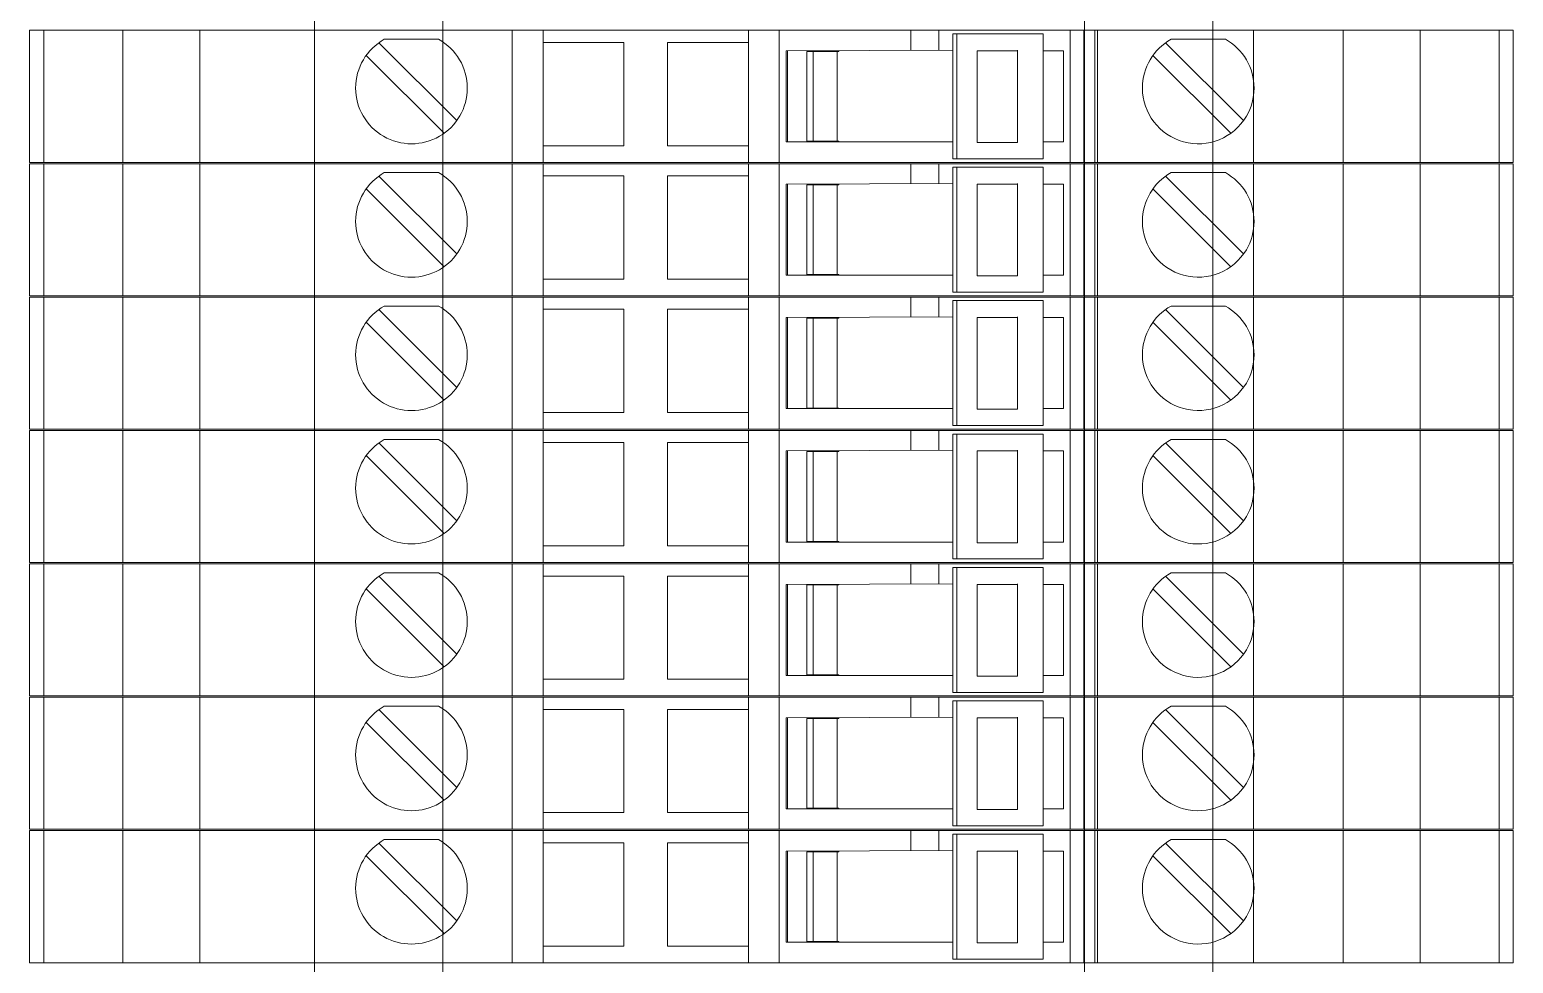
# Model space of a CAD drawing. Header units: millimetres. Extents: x 4962 to 7449, y 754 to 2938.
# Drawn here: x 6796.5 to 6854.3, y 1570.5 to 1606.9 of the extents above; entities that cross this region are included whole.
import ezdxf

# ---------------------------------------------------------------- set-up
doc = ezdxf.new("R2010")
doc.units = ezdxf.units.MM
doc.layers.add('000-PI-Oprema', color=30, linetype='Continuous', lineweight=5)
doc.layers.add('004-PI-DIN Šina', color=3, linetype='Continuous')

msp = doc.modelspace()

# ---------------------------------------------------------------- linework, layer by layer
at = {"layer": '000-PI-Oprema', "color": 0, "linetype": 'ByBlock', "lineweight": 0}
for p, q in [((6796.546, 1606.835), (6815.346, 1606.835)), ((6796.546, 1601.685), (6796.546, 1606.835)), ((6797.093, 1606.835), (6797.093, 1601.685)), ((6800.17, 1601.685), (6800.17, 1606.835)), ((6803.17, 1601.685), (6803.17, 1606.835)), ((6810.151, 1606.35), (6813.187, 1603.315)), ((6810.363, 1606.485), (6810.363, 1606.485)), ((6812.48, 1606.485), (6810.363, 1606.485)), ((6812.48, 1606.485), (6812.48, 1606.485)), ((6815.346, 1606.835), (6816.546, 1606.835)), ((6815.346, 1601.685), (6815.346, 1606.835)), ((6824.546, 1606.835), (6816.546, 1606.835)), ((6816.546, 1606.835), (6816.546, 1606.835)), ((6816.546, 1601.685), (6816.546, 1606.835)), ((6816.546, 1606.36), (6816.546, 1606.36)), ((6819.696, 1606.36), (6816.546, 1606.36)), ((6819.696, 1602.335), (6819.696, 1606.36)), ((6819.696, 1606.36), (6819.696, 1606.36)), ((6821.396, 1606.36), (6821.396, 1602.335)), ((6821.396, 1606.36), (6821.396, 1606.36)), ((6824.546, 1606.36), (6821.396, 1606.36)), ((6824.546, 1606.835), (6825.746, 1606.835)), ((6824.546, 1606.835), (6824.546, 1606.835)), ((6824.546, 1606.835), (6824.546, 1601.685)), ((6824.546, 1606.36), (6824.546, 1606.36)), ((6825.746, 1606.835), (6830.871, 1606.835)), ((6825.746, 1606.835), (6825.746, 1601.685)), ((6830.346, 1606.835), (6830.346, 1606.835)), ((6831.967, 1606.835), (6830.871, 1606.835)), ((6830.871, 1606.835), (6830.871, 1606.835)), ((6830.871, 1606.835), (6830.874, 1606.054)), ((6831.971, 1606.835), (6831.967, 1606.835)), ((6831.971, 1606.835), (6854.346, 1606.835)), ((6831.971, 1606.835), (6831.971, 1606.835)), ((6831.971, 1606.058), (6831.971, 1606.835)), ((6832.505, 1606.695), (6832.663, 1606.695)), ((6832.505, 1606.695), (6832.505, 1606.01)), ((6832.663, 1606.695), (6832.663, 1601.825)), ((6832.663, 1606.695), (6836.034, 1606.695)), ((6835.396, 1606.835), (6835.396, 1606.835)), ((6836.034, 1601.825), (6836.034, 1606.695)), ((6836.034, 1606.695), (6836.034, 1606.695)), ((6837.077, 1601.685), (6837.077, 1606.835)), ((6837.619, 1606.835), (6837.619, 1601.685)), ((6838.046, 1606.835), (6838.046, 1606.835)), ((6838.046, 1606.835), (6838.046, 1601.685)), ((6838.146, 1601.685), (6838.146, 1606.835)), ((6840.801, 1606.35), (6840.801, 1606.35)), ((6840.801, 1606.35), (6843.837, 1603.315)), ((6841.013, 1606.485), (6841.013, 1606.485)), ((6841.013, 1606.485), (6843.13, 1606.485)), ((6843.13, 1606.485), (6843.13, 1606.485)), ((6844.222, 1601.685), (6844.222, 1606.835)), ((6847.722, 1601.685), (6847.722, 1606.835)), ((6850.722, 1601.685), (6850.722, 1606.835)), ((6853.799, 1606.835), (6853.799, 1601.685)), ((6854.346, 1601.685), (6854.346, 1606.835)), ((6812.692, 1602.82), (6809.656, 1605.855)), ((6815.346, 1605.885), (6815.346, 1603.285)), ((6815.346, 1605.885), (6815.346, 1605.885)), ((6826.021, 1606.035), (6832.505, 1606.06)), ((6826.021, 1606.035), (6826.021, 1606.035)), ((6826.021, 1602.485), (6826.021, 1606.035)), ((6826.071, 1606.035), (6826.071, 1602.485)), ((6826.821, 1606.01), (6827.071, 1606.01)), ((6826.821, 1606.01), (6826.821, 1606.01)), ((6826.821, 1602.51), (6826.821, 1606.01)), ((6827.071, 1602.485), (6827.071, 1606.035)), ((6827.071, 1606.01), (6828.071, 1606.01)), ((6828.008, 1602.51), (6828.008, 1606.01)), ((6828.071, 1606.035), (6828.071, 1606.01)), ((6832.505, 1606.01), (6832.505, 1602.51)), ((6833.46, 1606.035), (6835.027, 1606.035)), ((6833.46, 1606.035), (6833.46, 1602.51)), ((6835.027, 1602.46), (6835.027, 1606.06)), ((6836.034, 1606.035), (6836.821, 1606.035)), ((6836.821, 1606.035), (6836.821, 1606.035)), ((6836.821, 1602.485), (6836.821, 1606.035)), ((6838.146, 1603.285), (6838.146, 1605.885)), ((6838.146, 1605.885), (6838.146, 1605.885)), ((6840.306, 1605.855), (6840.306, 1605.855)), ((6843.342, 1602.82), (6840.306, 1605.855)), ((6815.346, 1603.285), (6815.346, 1603.285)), ((6838.146, 1603.285), (6838.146, 1603.285)), ((6843.342, 1602.82), (6843.342, 1602.82)), ((6843.837, 1603.315), (6843.837, 1603.315)), ((6816.546, 1602.335), (6816.546, 1602.335)), ((6816.546, 1602.335), (6819.696, 1602.335)), ((6819.696, 1602.335), (6819.696, 1602.335)), ((6821.396, 1602.335), (6824.546, 1602.335)), ((6821.396, 1602.335), (6821.396, 1602.335)), ((6824.546, 1602.335), (6824.546, 1602.335)), ((6826.021, 1602.485), (6832.505, 1602.485)), ((6826.021, 1602.485), (6826.021, 1602.485)), ((6826.821, 1602.51), (6826.821, 1602.51)), ((6826.821, 1602.51), (6827.071, 1602.51)), ((6827.071, 1602.51), (6828.071, 1602.51)), ((6828.071, 1602.51), (6828.071, 1602.485)), ((6832.505, 1601.825), (6832.505, 1602.51)), ((6833.46, 1602.51), (6833.46, 1602.46)), ((6833.618, 1602.46), (6833.46, 1602.46)), ((6835.027, 1602.46), (6833.618, 1602.46)), ((6836.034, 1602.485), (6836.821, 1602.485)), ((6836.821, 1602.485), (6836.821, 1602.485)), ((6796.546, 1601.685), (6797.229, 1601.685)), ((6796.546, 1601.685), (6815.346, 1601.685)), ((6815.346, 1601.685), (6816.546, 1601.685)), ((6816.546, 1601.685), (6816.546, 1601.685)), ((6824.546, 1601.685), (6816.546, 1601.685)), ((6824.546, 1601.685), (6824.546, 1601.685)), ((6824.546, 1601.685), (6825.746, 1601.685)), ((6825.746, 1601.685), (6843.946, 1601.685)), ((6830.346, 1601.685), (6830.346, 1601.685)), ((6832.505, 1601.825), (6832.663, 1601.825)), ((6832.663, 1601.825), (6836.034, 1601.825)), ((6835.396, 1601.685), (6835.396, 1601.685)), ((6836.034, 1601.825), (6836.034, 1601.825)), ((6838.046, 1601.685), (6838.046, 1601.685)), ((6854.346, 1601.685), (6843.946, 1601.685)), ((6796.546, 1601.635), (6815.346, 1601.635)), ((6796.546, 1596.485), (6796.546, 1601.635)), ((6797.093, 1601.635), (6797.093, 1596.485)), ((6800.17, 1596.485), (6800.17, 1601.635)), ((6803.17, 1596.485), (6803.17, 1601.635)), ((6810.151, 1601.15), (6813.187, 1598.115)), ((6810.363, 1601.285), (6810.363, 1601.285)), ((6812.48, 1601.285), (6810.363, 1601.285)), ((6812.48, 1601.285), (6812.48, 1601.285)), ((6815.346, 1601.635), (6816.546, 1601.635)), ((6815.346, 1596.485), (6815.346, 1601.635)), ((6824.546, 1601.635), (6816.546, 1601.635)), ((6816.546, 1601.635), (6816.546, 1601.635)), ((6816.546, 1596.485), (6816.546, 1601.635)), ((6816.546, 1601.16), (6816.546, 1601.16)), ((6819.696, 1601.16), (6816.546, 1601.16)), ((6819.696, 1597.135), (6819.696, 1601.16)), ((6819.696, 1601.16), (6819.696, 1601.16)), ((6821.396, 1601.16), (6821.396, 1597.135)), ((6821.396, 1601.16), (6821.396, 1601.16)), ((6824.546, 1601.16), (6821.396, 1601.16)), ((6824.546, 1601.635), (6825.746, 1601.635)), ((6824.546, 1601.635), (6824.546, 1601.635)), ((6824.546, 1601.635), (6824.546, 1596.485)), ((6824.546, 1601.16), (6824.546, 1601.16)), ((6825.746, 1601.635), (6830.871, 1601.635)), ((6825.746, 1601.635), (6825.746, 1596.485)), ((6830.346, 1601.635), (6830.346, 1601.635)), ((6831.967, 1601.635), (6830.871, 1601.635)), ((6830.871, 1601.635), (6830.871, 1601.635)), ((6830.871, 1601.635), (6830.874, 1600.854)), ((6831.971, 1601.635), (6831.967, 1601.635)), ((6831.971, 1601.635), (6854.346, 1601.635)), ((6831.971, 1601.635), (6831.971, 1601.635)), ((6831.971, 1600.858), (6831.971, 1601.635)), ((6832.505, 1601.495), (6832.663, 1601.495)), ((6832.505, 1601.495), (6832.505, 1600.81)), ((6832.663, 1601.495), (6832.663, 1596.625)), ((6832.663, 1601.495), (6836.034, 1601.495)), ((6835.396, 1601.635), (6835.396, 1601.635)), ((6836.034, 1596.625), (6836.034, 1601.495)), ((6836.034, 1601.495), (6836.034, 1601.495)), ((6837.077, 1596.485), (6837.077, 1601.635)), ((6837.619, 1601.635), (6837.619, 1596.485)), ((6838.046, 1601.635), (6838.046, 1601.635)), ((6838.046, 1601.635), (6838.046, 1596.485)), ((6838.146, 1596.485), (6838.146, 1601.635)), ((6840.801, 1601.15), (6840.801, 1601.15)), ((6840.801, 1601.15), (6843.837, 1598.115)), ((6841.013, 1601.285), (6841.013, 1601.285)), ((6841.013, 1601.285), (6843.13, 1601.285)), ((6843.13, 1601.285), (6843.13, 1601.285)), ((6844.222, 1596.485), (6844.222, 1601.635)), ((6847.722, 1596.485), (6847.722, 1601.635)), ((6850.722, 1596.485), (6850.722, 1601.635)), ((6853.799, 1601.635), (6853.799, 1596.485)), ((6854.346, 1596.485), (6854.346, 1601.635)), ((6812.692, 1597.62), (6809.656, 1600.655)), ((6815.346, 1600.685), (6815.346, 1598.085)), ((6815.346, 1600.685), (6815.346, 1600.685)), ((6826.021, 1600.835), (6832.505, 1600.86)), ((6826.021, 1600.835), (6826.021, 1600.835)), ((6826.021, 1597.285), (6826.021, 1600.835)), ((6826.071, 1600.835), (6826.071, 1597.285)), ((6826.821, 1600.81), (6827.071, 1600.81)), ((6826.821, 1600.81), (6826.821, 1600.81)), ((6826.821, 1597.31), (6826.821, 1600.81)), ((6827.071, 1597.285), (6827.071, 1600.835)), ((6827.071, 1600.81), (6828.071, 1600.81)), ((6828.008, 1597.31), (6828.008, 1600.81)), ((6828.071, 1600.835), (6828.071, 1600.81)), ((6832.505, 1600.81), (6832.505, 1597.31)), ((6833.46, 1600.835), (6835.027, 1600.835)), ((6833.46, 1600.835), (6833.46, 1597.31)), ((6835.027, 1597.26), (6835.027, 1600.86)), ((6836.034, 1600.835), (6836.821, 1600.835)), ((6836.821, 1600.835), (6836.821, 1600.835)), ((6836.821, 1597.285), (6836.821, 1600.835)), ((6838.146, 1598.085), (6838.146, 1600.685)), ((6838.146, 1600.685), (6838.146, 1600.685)), ((6840.306, 1600.655), (6840.306, 1600.655)), ((6843.342, 1597.62), (6840.306, 1600.655)), ((6815.346, 1598.085), (6815.346, 1598.085)), ((6838.146, 1598.085), (6838.146, 1598.085)), ((6843.342, 1597.62), (6843.342, 1597.62)), ((6843.837, 1598.115), (6843.837, 1598.115)), ((6816.546, 1597.135), (6816.546, 1597.135)), ((6816.546, 1597.135), (6819.696, 1597.135)), ((6819.696, 1597.135), (6819.696, 1597.135)), ((6821.396, 1597.135), (6824.546, 1597.135)), ((6821.396, 1597.135), (6821.396, 1597.135)), ((6824.546, 1597.135), (6824.546, 1597.135)), ((6826.021, 1597.285), (6832.505, 1597.285)), ((6826.021, 1597.285), (6826.021, 1597.285)), ((6826.821, 1597.31), (6826.821, 1597.31)), ((6826.821, 1597.31), (6827.071, 1597.31)), ((6827.071, 1597.31), (6828.071, 1597.31)), ((6828.071, 1597.31), (6828.071, 1597.285)), ((6832.505, 1596.625), (6832.505, 1597.31)), ((6833.46, 1597.31), (6833.46, 1597.26)), ((6833.618, 1597.26), (6833.46, 1597.26)), ((6835.027, 1597.26), (6833.618, 1597.26)), ((6836.034, 1597.285), (6836.821, 1597.285)), ((6836.821, 1597.285), (6836.821, 1597.285)), ((6796.546, 1596.485), (6797.229, 1596.485)), ((6796.546, 1596.485), (6815.346, 1596.485)), ((6815.346, 1596.485), (6816.546, 1596.485)), ((6816.546, 1596.485), (6816.546, 1596.485)), ((6824.546, 1596.485), (6816.546, 1596.485)), ((6824.546, 1596.485), (6824.546, 1596.485)), ((6824.546, 1596.485), (6825.746, 1596.485)), ((6825.746, 1596.485), (6843.946, 1596.485)), ((6830.346, 1596.485), (6830.346, 1596.485)), ((6832.505, 1596.625), (6832.663, 1596.625)), ((6832.663, 1596.625), (6836.034, 1596.625)), ((6835.396, 1596.485), (6835.396, 1596.485)), ((6836.034, 1596.625), (6836.034, 1596.625)), ((6838.046, 1596.485), (6838.046, 1596.485)), ((6854.346, 1596.485), (6843.946, 1596.485)), ((6796.546, 1596.435), (6815.346, 1596.435)), ((6796.546, 1591.285), (6796.546, 1596.435)), ((6797.093, 1596.435), (6797.093, 1591.285)), ((6800.17, 1591.285), (6800.17, 1596.435)), ((6803.17, 1591.285), (6803.17, 1596.435)), ((6810.151, 1595.95), (6813.187, 1592.915)), ((6810.363, 1596.085), (6810.363, 1596.085)), ((6812.48, 1596.085), (6810.363, 1596.085)), ((6812.48, 1596.085), (6812.48, 1596.085)), ((6815.346, 1596.435), (6816.546, 1596.435)), ((6815.346, 1591.285), (6815.346, 1596.435)), ((6824.546, 1596.435), (6816.546, 1596.435)), ((6816.546, 1596.435), (6816.546, 1596.435)), ((6816.546, 1591.285), (6816.546, 1596.435)), ((6816.546, 1595.96), (6816.546, 1595.96)), ((6819.696, 1595.96), (6816.546, 1595.96)), ((6819.696, 1591.935), (6819.696, 1595.96)), ((6819.696, 1595.96), (6819.696, 1595.96)), ((6821.396, 1595.96), (6821.396, 1591.935)), ((6821.396, 1595.96), (6821.396, 1595.96)), ((6824.546, 1595.96), (6821.396, 1595.96)), ((6824.546, 1596.435), (6825.746, 1596.435)), ((6824.546, 1596.435), (6824.546, 1596.435)), ((6824.546, 1596.435), (6824.546, 1591.285)), ((6824.546, 1595.96), (6824.546, 1595.96)), ((6825.746, 1596.435), (6830.871, 1596.435)), ((6825.746, 1596.435), (6825.746, 1591.285)), ((6830.346, 1596.435), (6830.346, 1596.435)), ((6831.967, 1596.435), (6830.871, 1596.435)), ((6830.871, 1596.435), (6830.871, 1596.435)), ((6830.871, 1596.435), (6830.874, 1595.654)), ((6831.971, 1596.435), (6831.967, 1596.435)), ((6831.971, 1596.435), (6854.346, 1596.435)), ((6831.971, 1596.435), (6831.971, 1596.435)), ((6831.971, 1595.658), (6831.971, 1596.435)), ((6832.505, 1596.295), (6832.663, 1596.295)), ((6832.505, 1596.295), (6832.505, 1595.61)), ((6832.663, 1596.295), (6832.663, 1591.425)), ((6832.663, 1596.295), (6836.034, 1596.295)), ((6835.396, 1596.435), (6835.396, 1596.435)), ((6836.034, 1591.425), (6836.034, 1596.295)), ((6836.034, 1596.295), (6836.034, 1596.295)), ((6837.077, 1591.285), (6837.077, 1596.435)), ((6837.619, 1596.435), (6837.619, 1591.285)), ((6838.046, 1596.435), (6838.046, 1596.435)), ((6838.046, 1596.435), (6838.046, 1591.285)), ((6838.146, 1591.285), (6838.146, 1596.435)), ((6840.801, 1595.95), (6840.801, 1595.95)), ((6840.801, 1595.95), (6843.837, 1592.915)), ((6841.013, 1596.085), (6841.013, 1596.085)), ((6841.013, 1596.085), (6843.13, 1596.085)), ((6843.13, 1596.085), (6843.13, 1596.085)), ((6844.222, 1591.285), (6844.222, 1596.435)), ((6847.722, 1591.285), (6847.722, 1596.435)), ((6850.722, 1591.285), (6850.722, 1596.435)), ((6853.799, 1596.435), (6853.799, 1591.285)), ((6854.346, 1591.285), (6854.346, 1596.435)), ((6812.692, 1592.42), (6809.656, 1595.455)), ((6815.346, 1595.485), (6815.346, 1592.885)), ((6815.346, 1595.485), (6815.346, 1595.485)), ((6826.021, 1595.635), (6832.505, 1595.66)), ((6826.021, 1595.635), (6826.021, 1595.635)), ((6826.021, 1592.085), (6826.021, 1595.635)), ((6826.071, 1595.635), (6826.071, 1592.085)), ((6826.821, 1595.61), (6827.071, 1595.61)), ((6826.821, 1595.61), (6826.821, 1595.61)), ((6826.821, 1592.11), (6826.821, 1595.61)), ((6827.071, 1592.085), (6827.071, 1595.635)), ((6827.071, 1595.61), (6828.071, 1595.61)), ((6828.008, 1592.11), (6828.008, 1595.61)), ((6828.071, 1595.635), (6828.071, 1595.61)), ((6832.505, 1595.61), (6832.505, 1592.11)), ((6833.46, 1595.635), (6835.027, 1595.635)), ((6833.46, 1595.635), (6833.46, 1592.11)), ((6835.027, 1592.06), (6835.027, 1595.66)), ((6836.034, 1595.635), (6836.821, 1595.635)), ((6836.821, 1595.635), (6836.821, 1595.635)), ((6836.821, 1592.085), (6836.821, 1595.635)), ((6838.146, 1592.885), (6838.146, 1595.485)), ((6838.146, 1595.485), (6838.146, 1595.485)), ((6840.306, 1595.455), (6840.306, 1595.455)), ((6843.342, 1592.42), (6840.306, 1595.455)), ((6815.346, 1592.885), (6815.346, 1592.885)), ((6838.146, 1592.885), (6838.146, 1592.885)), ((6843.342, 1592.42), (6843.342, 1592.42)), ((6843.837, 1592.915), (6843.837, 1592.915)), ((6816.546, 1591.935), (6816.546, 1591.935)), ((6816.546, 1591.935), (6819.696, 1591.935)), ((6819.696, 1591.935), (6819.696, 1591.935)), ((6821.396, 1591.935), (6824.546, 1591.935)), ((6821.396, 1591.935), (6821.396, 1591.935)), ((6824.546, 1591.935), (6824.546, 1591.935)), ((6826.021, 1592.085), (6832.505, 1592.085)), ((6826.021, 1592.085), (6826.021, 1592.085)), ((6826.821, 1592.11), (6826.821, 1592.11)), ((6826.821, 1592.11), (6827.071, 1592.11)), ((6827.071, 1592.11), (6828.071, 1592.11)), ((6828.071, 1592.11), (6828.071, 1592.085)), ((6832.505, 1591.425), (6832.505, 1592.11)), ((6833.46, 1592.11), (6833.46, 1592.06)), ((6833.618, 1592.06), (6833.46, 1592.06)), ((6835.027, 1592.06), (6833.618, 1592.06)), ((6836.034, 1592.085), (6836.821, 1592.085)), ((6836.821, 1592.085), (6836.821, 1592.085)), ((6796.546, 1591.285), (6797.229, 1591.285)), ((6796.546, 1591.285), (6815.346, 1591.285)), ((6796.546, 1591.235), (6815.346, 1591.235)), ((6796.546, 1586.085), (6796.546, 1591.235)), ((6797.093, 1591.235), (6797.093, 1586.085)), ((6800.17, 1586.085), (6800.17, 1591.235)), ((6803.17, 1586.085), (6803.17, 1591.235)), ((6815.346, 1591.285), (6816.546, 1591.285)), ((6815.346, 1591.235), (6816.546, 1591.235)), ((6815.346, 1586.085), (6815.346, 1591.235)), ((6816.546, 1591.285), (6816.546, 1591.285)), ((6824.546, 1591.285), (6816.546, 1591.285)), ((6824.546, 1591.235), (6816.546, 1591.235)), ((6816.546, 1591.235), (6816.546, 1591.235)), ((6816.546, 1586.085), (6816.546, 1591.235)), ((6824.546, 1591.285), (6824.546, 1591.285)), ((6824.546, 1591.285), (6825.746, 1591.285)), ((6824.546, 1591.235), (6825.746, 1591.235)), ((6824.546, 1591.235), (6824.546, 1591.235)), ((6824.546, 1591.235), (6824.546, 1586.085)), ((6825.746, 1591.285), (6843.946, 1591.285)), ((6825.746, 1591.235), (6830.871, 1591.235)), ((6825.746, 1591.235), (6825.746, 1586.085)), ((6830.346, 1591.285), (6830.346, 1591.285)), ((6830.346, 1591.235), (6830.346, 1591.235)), ((6831.967, 1591.235), (6830.871, 1591.235)), ((6830.871, 1591.235), (6830.871, 1591.235)), ((6830.871, 1591.235), (6830.874, 1590.454)), ((6831.971, 1591.235), (6831.967, 1591.235)), ((6831.971, 1591.235), (6854.346, 1591.235)), ((6831.971, 1591.235), (6831.971, 1591.235)), ((6831.971, 1590.458), (6831.971, 1591.235)), ((6832.505, 1591.425), (6832.663, 1591.425)), ((6832.663, 1591.425), (6836.034, 1591.425)), ((6835.396, 1591.285), (6835.396, 1591.285)), ((6835.396, 1591.235), (6835.396, 1591.235)), ((6836.034, 1591.425), (6836.034, 1591.425)), ((6837.077, 1586.085), (6837.077, 1591.235)), ((6837.619, 1591.235), (6837.619, 1586.085)), ((6838.046, 1591.285), (6838.046, 1591.285)), ((6838.046, 1591.235), (6838.046, 1591.235)), ((6838.046, 1591.235), (6838.046, 1586.085)), ((6838.146, 1586.085), (6838.146, 1591.235)), ((6854.346, 1591.285), (6843.946, 1591.285)), ((6844.222, 1586.085), (6844.222, 1591.235)), ((6847.722, 1586.085), (6847.722, 1591.235)), ((6850.722, 1586.085), (6850.722, 1591.235)), ((6853.799, 1591.235), (6853.799, 1586.085)), ((6854.346, 1586.085), (6854.346, 1591.235)), ((6810.151, 1590.75), (6813.187, 1587.715)), ((6810.363, 1590.885), (6810.363, 1590.885)), ((6812.48, 1590.885), (6810.363, 1590.885)), ((6812.48, 1590.885), (6812.48, 1590.885)), ((6816.546, 1590.76), (6816.546, 1590.76)), ((6819.696, 1590.76), (6816.546, 1590.76)), ((6819.696, 1586.735), (6819.696, 1590.76)), ((6819.696, 1590.76), (6819.696, 1590.76)), ((6821.396, 1590.76), (6821.396, 1586.735)), ((6821.396, 1590.76), (6821.396, 1590.76)), ((6824.546, 1590.76), (6821.396, 1590.76)), ((6824.546, 1590.76), (6824.546, 1590.76)), ((6832.505, 1591.095), (6832.663, 1591.095)), ((6832.505, 1591.095), (6832.505, 1590.41)), ((6832.663, 1591.095), (6832.663, 1586.225)), ((6832.663, 1591.095), (6836.034, 1591.095)), ((6836.034, 1586.225), (6836.034, 1591.095)), ((6836.034, 1591.095), (6836.034, 1591.095)), ((6840.801, 1590.75), (6840.801, 1590.75)), ((6840.801, 1590.75), (6843.837, 1587.715)), ((6841.013, 1590.885), (6841.013, 1590.885)), ((6841.013, 1590.885), (6843.13, 1590.885)), ((6843.13, 1590.885), (6843.13, 1590.885)), ((6812.692, 1587.22), (6809.656, 1590.255)), ((6815.346, 1590.285), (6815.346, 1587.685)), ((6815.346, 1590.285), (6815.346, 1590.285)), ((6826.021, 1590.435), (6832.505, 1590.46)), ((6826.021, 1590.435), (6826.021, 1590.435)), ((6826.021, 1586.885), (6826.021, 1590.435)), ((6826.071, 1590.435), (6826.071, 1586.885)), ((6826.821, 1590.41), (6827.071, 1590.41)), ((6826.821, 1590.41), (6826.821, 1590.41)), ((6826.821, 1586.91), (6826.821, 1590.41)), ((6827.071, 1586.885), (6827.071, 1590.435)), ((6827.071, 1590.41), (6828.071, 1590.41)), ((6828.008, 1586.91), (6828.008, 1590.41)), ((6828.071, 1590.435), (6828.071, 1590.41)), ((6832.505, 1590.41), (6832.505, 1586.91)), ((6833.46, 1590.435), (6835.027, 1590.435)), ((6833.46, 1590.435), (6833.46, 1586.91)), ((6835.027, 1586.86), (6835.027, 1590.46)), ((6836.034, 1590.435), (6836.821, 1590.435)), ((6836.821, 1590.435), (6836.821, 1590.435)), ((6836.821, 1586.885), (6836.821, 1590.435)), ((6838.146, 1587.685), (6838.146, 1590.285)), ((6838.146, 1590.285), (6838.146, 1590.285)), ((6840.306, 1590.255), (6840.306, 1590.255)), ((6843.342, 1587.22), (6840.306, 1590.255)), ((6815.346, 1587.685), (6815.346, 1587.685)), ((6838.146, 1587.685), (6838.146, 1587.685)), ((6843.342, 1587.22), (6843.342, 1587.22)), ((6843.837, 1587.715), (6843.837, 1587.715)), ((6816.546, 1586.735), (6816.546, 1586.735)), ((6816.546, 1586.735), (6819.696, 1586.735)), ((6819.696, 1586.735), (6819.696, 1586.735)), ((6821.396, 1586.735), (6824.546, 1586.735)), ((6821.396, 1586.735), (6821.396, 1586.735)), ((6824.546, 1586.735), (6824.546, 1586.735)), ((6826.021, 1586.885), (6832.505, 1586.885)), ((6826.021, 1586.885), (6826.021, 1586.885)), ((6826.821, 1586.91), (6826.821, 1586.91)), ((6826.821, 1586.91), (6827.071, 1586.91)), ((6827.071, 1586.91), (6828.071, 1586.91)), ((6828.071, 1586.91), (6828.071, 1586.885)), ((6832.505, 1586.225), (6832.505, 1586.91)), ((6833.46, 1586.91), (6833.46, 1586.86)), ((6833.618, 1586.86), (6833.46, 1586.86)), ((6835.027, 1586.86), (6833.618, 1586.86)), ((6836.034, 1586.885), (6836.821, 1586.885)), ((6836.821, 1586.885), (6836.821, 1586.885)), ((6796.546, 1586.085), (6797.229, 1586.085)), ((6796.546, 1586.085), (6815.346, 1586.085)), ((6796.546, 1586.035), (6815.346, 1586.035)), ((6796.546, 1580.885), (6796.546, 1586.035)), ((6797.093, 1586.035), (6797.093, 1580.885)), ((6800.17, 1580.885), (6800.17, 1586.035)), ((6803.17, 1580.885), (6803.17, 1586.035)), ((6815.346, 1586.085), (6816.546, 1586.085)), ((6815.346, 1586.035), (6816.546, 1586.035)), ((6815.346, 1580.885), (6815.346, 1586.035)), ((6816.546, 1586.085), (6816.546, 1586.085)), ((6824.546, 1586.085), (6816.546, 1586.085)), ((6824.546, 1586.035), (6816.546, 1586.035)), ((6816.546, 1586.035), (6816.546, 1586.035)), ((6816.546, 1580.885), (6816.546, 1586.035)), ((6824.546, 1586.085), (6824.546, 1586.085)), ((6824.546, 1586.085), (6825.746, 1586.085)), ((6824.546, 1586.035), (6825.746, 1586.035)), ((6824.546, 1586.035), (6824.546, 1586.035)), ((6824.546, 1586.035), (6824.546, 1580.885)), ((6825.746, 1586.085), (6843.946, 1586.085)), ((6825.746, 1586.035), (6830.871, 1586.035)), ((6825.746, 1586.035), (6825.746, 1580.885)), ((6830.346, 1586.085), (6830.346, 1586.085)), ((6830.346, 1586.035), (6830.346, 1586.035)), ((6831.967, 1586.035), (6830.871, 1586.035)), ((6830.871, 1586.035), (6830.871, 1586.035)), ((6830.871, 1586.035), (6830.874, 1585.254)), ((6831.971, 1586.035), (6831.967, 1586.035)), ((6831.971, 1586.035), (6854.346, 1586.035)), ((6831.971, 1586.035), (6831.971, 1586.035)), ((6831.971, 1585.258), (6831.971, 1586.035)), ((6832.505, 1586.225), (6832.663, 1586.225)), ((6832.663, 1586.225), (6836.034, 1586.225)), ((6835.396, 1586.085), (6835.396, 1586.085)), ((6835.396, 1586.035), (6835.396, 1586.035)), ((6836.034, 1586.225), (6836.034, 1586.225)), ((6837.077, 1580.885), (6837.077, 1586.035)), ((6837.619, 1586.035), (6837.619, 1580.885)), ((6838.046, 1586.085), (6838.046, 1586.085)), ((6838.046, 1586.035), (6838.046, 1586.035)), ((6838.046, 1586.035), (6838.046, 1580.885)), ((6838.146, 1580.885), (6838.146, 1586.035)), ((6854.346, 1586.085), (6843.946, 1586.085)), ((6844.222, 1580.885), (6844.222, 1586.035)), ((6847.722, 1580.885), (6847.722, 1586.035)), ((6850.722, 1580.885), (6850.722, 1586.035)), ((6853.799, 1586.035), (6853.799, 1580.885)), ((6854.346, 1580.885), (6854.346, 1586.035)), ((6810.151, 1585.55), (6813.187, 1582.515)), ((6810.363, 1585.685), (6810.363, 1585.685)), ((6812.48, 1585.685), (6810.363, 1585.685)), ((6812.48, 1585.685), (6812.48, 1585.685)), ((6816.546, 1585.56), (6816.546, 1585.56)), ((6819.696, 1585.56), (6816.546, 1585.56)), ((6819.696, 1581.535), (6819.696, 1585.56)), ((6819.696, 1585.56), (6819.696, 1585.56)), ((6821.396, 1585.56), (6821.396, 1581.535)), ((6821.396, 1585.56), (6821.396, 1585.56)), ((6824.546, 1585.56), (6821.396, 1585.56)), ((6824.546, 1585.56), (6824.546, 1585.56)), ((6832.505, 1585.895), (6832.663, 1585.895)), ((6832.505, 1585.895), (6832.505, 1585.21)), ((6832.663, 1585.895), (6832.663, 1581.025)), ((6832.663, 1585.895), (6836.034, 1585.895)), ((6836.034, 1581.025), (6836.034, 1585.895)), ((6836.034, 1585.895), (6836.034, 1585.895)), ((6840.801, 1585.55), (6840.801, 1585.55)), ((6840.801, 1585.55), (6843.837, 1582.515)), ((6841.013, 1585.685), (6841.013, 1585.685)), ((6841.013, 1585.685), (6843.13, 1585.685)), ((6843.13, 1585.685), (6843.13, 1585.685)), ((6812.692, 1582.02), (6809.656, 1585.055)), ((6815.346, 1585.085), (6815.346, 1582.485)), ((6815.346, 1585.085), (6815.346, 1585.085)), ((6826.021, 1585.235), (6832.505, 1585.26)), ((6826.021, 1585.235), (6826.021, 1585.235)), ((6826.021, 1581.685), (6826.021, 1585.235)), ((6826.071, 1585.235), (6826.071, 1581.685)), ((6826.821, 1585.21), (6827.071, 1585.21)), ((6826.821, 1585.21), (6826.821, 1585.21)), ((6826.821, 1581.71), (6826.821, 1585.21)), ((6827.071, 1581.685), (6827.071, 1585.235)), ((6827.071, 1585.21), (6828.071, 1585.21)), ((6828.008, 1581.71), (6828.008, 1585.21)), ((6828.071, 1585.235), (6828.071, 1585.21)), ((6832.505, 1585.21), (6832.505, 1581.71)), ((6833.46, 1585.235), (6835.027, 1585.235)), ((6833.46, 1585.235), (6833.46, 1581.71)), ((6835.027, 1581.66), (6835.027, 1585.26)), ((6836.034, 1585.235), (6836.821, 1585.235)), ((6836.821, 1585.235), (6836.821, 1585.235)), ((6836.821, 1581.685), (6836.821, 1585.235)), ((6838.146, 1582.485), (6838.146, 1585.085)), ((6838.146, 1585.085), (6838.146, 1585.085)), ((6840.306, 1585.055), (6840.306, 1585.055)), ((6843.342, 1582.02), (6840.306, 1585.055)), ((6815.346, 1582.485), (6815.346, 1582.485)), ((6838.146, 1582.485), (6838.146, 1582.485)), ((6843.342, 1582.02), (6843.342, 1582.02)), ((6843.837, 1582.515), (6843.837, 1582.515)), ((6816.546, 1581.535), (6816.546, 1581.535)), ((6816.546, 1581.535), (6819.696, 1581.535)), ((6819.696, 1581.535), (6819.696, 1581.535)), ((6821.396, 1581.535), (6824.546, 1581.535)), ((6821.396, 1581.535), (6821.396, 1581.535)), ((6824.546, 1581.535), (6824.546, 1581.535)), ((6826.021, 1581.685), (6832.505, 1581.685)), ((6826.021, 1581.685), (6826.021, 1581.685)), ((6826.821, 1581.71), (6826.821, 1581.71)), ((6826.821, 1581.71), (6827.071, 1581.71)), ((6827.071, 1581.71), (6828.071, 1581.71)), ((6828.071, 1581.71), (6828.071, 1581.685)), ((6832.505, 1581.025), (6832.505, 1581.71)), ((6833.46, 1581.71), (6833.46, 1581.66)), ((6833.618, 1581.66), (6833.46, 1581.66)), ((6835.027, 1581.66), (6833.618, 1581.66)), ((6836.034, 1581.685), (6836.821, 1581.685)), ((6836.821, 1581.685), (6836.821, 1581.685)), ((6796.546, 1580.885), (6797.229, 1580.885)), ((6796.546, 1580.885), (6815.346, 1580.885)), ((6796.546, 1580.835), (6815.346, 1580.835)), ((6796.546, 1575.685), (6796.546, 1580.835)), ((6797.093, 1580.835), (6797.093, 1575.685)), ((6800.17, 1575.685), (6800.17, 1580.835)), ((6803.17, 1575.685), (6803.17, 1580.835)), ((6815.346, 1580.885), (6816.546, 1580.885)), ((6815.346, 1580.835), (6816.546, 1580.835)), ((6815.346, 1575.685), (6815.346, 1580.835)), ((6816.546, 1580.885), (6816.546, 1580.885)), ((6824.546, 1580.885), (6816.546, 1580.885)), ((6824.546, 1580.835), (6816.546, 1580.835)), ((6816.546, 1580.835), (6816.546, 1580.835)), ((6816.546, 1575.685), (6816.546, 1580.835)), ((6824.546, 1580.885), (6824.546, 1580.885)), ((6824.546, 1580.885), (6825.746, 1580.885)), ((6824.546, 1580.835), (6825.746, 1580.835)), ((6824.546, 1580.835), (6824.546, 1580.835)), ((6824.546, 1580.835), (6824.546, 1575.685)), ((6825.746, 1580.885), (6843.946, 1580.885)), ((6825.746, 1580.835), (6830.871, 1580.835)), ((6825.746, 1580.835), (6825.746, 1575.685)), ((6830.346, 1580.885), (6830.346, 1580.885)), ((6830.346, 1580.835), (6830.346, 1580.835)), ((6831.967, 1580.835), (6830.871, 1580.835)), ((6830.871, 1580.835), (6830.871, 1580.835)), ((6830.871, 1580.835), (6830.874, 1580.054)), ((6831.971, 1580.835), (6831.967, 1580.835)), ((6831.971, 1580.835), (6854.346, 1580.835)), ((6831.971, 1580.835), (6831.971, 1580.835)), ((6831.971, 1580.058), (6831.971, 1580.835)), ((6832.505, 1581.025), (6832.663, 1581.025)), ((6832.663, 1581.025), (6836.034, 1581.025)), ((6835.396, 1580.885), (6835.396, 1580.885)), ((6835.396, 1580.835), (6835.396, 1580.835)), ((6836.034, 1581.025), (6836.034, 1581.025)), ((6837.077, 1575.685), (6837.077, 1580.835)), ((6837.619, 1580.835), (6837.619, 1575.685)), ((6838.046, 1580.885), (6838.046, 1580.885)), ((6838.046, 1580.835), (6838.046, 1580.835)), ((6838.046, 1580.835), (6838.046, 1575.685)), ((6838.146, 1575.685), (6838.146, 1580.835)), ((6854.346, 1580.885), (6843.946, 1580.885)), ((6844.222, 1575.685), (6844.222, 1580.835)), ((6847.722, 1575.685), (6847.722, 1580.835)), ((6850.722, 1575.685), (6850.722, 1580.835)), ((6853.799, 1580.835), (6853.799, 1575.685)), ((6854.346, 1575.685), (6854.346, 1580.835)), ((6810.151, 1580.35), (6813.187, 1577.315)), ((6810.363, 1580.485), (6810.363, 1580.485)), ((6812.48, 1580.485), (6810.363, 1580.485)), ((6812.48, 1580.485), (6812.48, 1580.485)), ((6816.546, 1580.36), (6816.546, 1580.36)), ((6819.696, 1580.36), (6816.546, 1580.36)), ((6819.696, 1576.335), (6819.696, 1580.36)), ((6819.696, 1580.36), (6819.696, 1580.36)), ((6821.396, 1580.36), (6821.396, 1576.335)), ((6821.396, 1580.36), (6821.396, 1580.36)), ((6824.546, 1580.36), (6821.396, 1580.36)), ((6824.546, 1580.36), (6824.546, 1580.36)), ((6832.505, 1580.695), (6832.663, 1580.695)), ((6832.505, 1580.695), (6832.505, 1580.01)), ((6832.663, 1580.695), (6832.663, 1575.825)), ((6832.663, 1580.695), (6836.034, 1580.695)), ((6836.034, 1575.825), (6836.034, 1580.695)), ((6836.034, 1580.695), (6836.034, 1580.695)), ((6840.801, 1580.35), (6840.801, 1580.35)), ((6840.801, 1580.35), (6843.837, 1577.315)), ((6841.013, 1580.485), (6841.013, 1580.485)), ((6841.013, 1580.485), (6843.13, 1580.485)), ((6843.13, 1580.485), (6843.13, 1580.485)), ((6812.692, 1576.82), (6809.656, 1579.855)), ((6815.346, 1579.885), (6815.346, 1577.285)), ((6815.346, 1579.885), (6815.346, 1579.885)), ((6826.021, 1580.035), (6832.505, 1580.06)), ((6826.021, 1580.035), (6826.021, 1580.035)), ((6826.021, 1576.485), (6826.021, 1580.035)), ((6826.071, 1580.035), (6826.071, 1576.485)), ((6826.821, 1580.01), (6827.071, 1580.01)), ((6826.821, 1580.01), (6826.821, 1580.01)), ((6826.821, 1576.51), (6826.821, 1580.01)), ((6827.071, 1576.485), (6827.071, 1580.035)), ((6827.071, 1580.01), (6828.071, 1580.01)), ((6828.008, 1576.51), (6828.008, 1580.01)), ((6828.071, 1580.035), (6828.071, 1580.01)), ((6832.505, 1580.01), (6832.505, 1576.51)), ((6833.46, 1580.035), (6835.027, 1580.035)), ((6833.46, 1580.035), (6833.46, 1576.51)), ((6835.027, 1576.46), (6835.027, 1580.06)), ((6836.034, 1580.035), (6836.821, 1580.035)), ((6836.821, 1580.035), (6836.821, 1580.035)), ((6836.821, 1576.485), (6836.821, 1580.035)), ((6838.146, 1577.285), (6838.146, 1579.885)), ((6838.146, 1579.885), (6838.146, 1579.885)), ((6840.306, 1579.855), (6840.306, 1579.855)), ((6843.342, 1576.82), (6840.306, 1579.855)), ((6815.346, 1577.285), (6815.346, 1577.285)), ((6838.146, 1577.285), (6838.146, 1577.285)), ((6843.342, 1576.82), (6843.342, 1576.82)), ((6843.837, 1577.315), (6843.837, 1577.315)), ((6816.546, 1576.335), (6816.546, 1576.335)), ((6816.546, 1576.335), (6819.696, 1576.335)), ((6819.696, 1576.335), (6819.696, 1576.335)), ((6821.396, 1576.335), (6824.546, 1576.335)), ((6821.396, 1576.335), (6821.396, 1576.335)), ((6824.546, 1576.335), (6824.546, 1576.335)), ((6826.021, 1576.485), (6832.505, 1576.485)), ((6826.021, 1576.485), (6826.021, 1576.485)), ((6826.821, 1576.51), (6826.821, 1576.51)), ((6826.821, 1576.51), (6827.071, 1576.51)), ((6827.071, 1576.51), (6828.071, 1576.51)), ((6828.071, 1576.51), (6828.071, 1576.485)), ((6832.505, 1575.825), (6832.505, 1576.51)), ((6833.46, 1576.51), (6833.46, 1576.46)), ((6833.618, 1576.46), (6833.46, 1576.46)), ((6835.027, 1576.46), (6833.618, 1576.46)), ((6836.034, 1576.485), (6836.821, 1576.485)), ((6836.821, 1576.485), (6836.821, 1576.485)), ((6796.546, 1575.685), (6797.229, 1575.685)), ((6796.546, 1575.685), (6815.346, 1575.685)), ((6796.546, 1575.635), (6815.346, 1575.635)), ((6796.546, 1570.485), (6796.546, 1575.635)), ((6797.093, 1575.635), (6797.093, 1570.485)), ((6800.17, 1570.485), (6800.17, 1575.635)), ((6803.17, 1570.485), (6803.17, 1575.635)), ((6815.346, 1575.685), (6816.546, 1575.685)), ((6815.346, 1575.635), (6816.546, 1575.635)), ((6815.346, 1570.485), (6815.346, 1575.635)), ((6816.546, 1575.685), (6816.546, 1575.685)), ((6824.546, 1575.685), (6816.546, 1575.685)), ((6824.546, 1575.635), (6816.546, 1575.635)), ((6816.546, 1575.635), (6816.546, 1575.635)), ((6816.546, 1570.485), (6816.546, 1575.635)), ((6824.546, 1575.685), (6824.546, 1575.685)), ((6824.546, 1575.685), (6825.746, 1575.685)), ((6824.546, 1575.635), (6825.746, 1575.635)), ((6824.546, 1575.635), (6824.546, 1575.635)), ((6824.546, 1575.635), (6824.546, 1570.485)), ((6825.746, 1575.685), (6843.946, 1575.685)), ((6825.746, 1575.635), (6830.871, 1575.635)), ((6825.746, 1575.635), (6825.746, 1570.485)), ((6830.346, 1575.685), (6830.346, 1575.685)), ((6830.346, 1575.635), (6830.346, 1575.635)), ((6831.967, 1575.635), (6830.871, 1575.635)), ((6830.871, 1575.635), (6830.871, 1575.635)), ((6830.871, 1575.635), (6830.874, 1574.854)), ((6831.971, 1575.635), (6831.967, 1575.635)), ((6831.971, 1575.635), (6854.346, 1575.635)), ((6831.971, 1575.635), (6831.971, 1575.635)), ((6831.971, 1574.858), (6831.971, 1575.635)), ((6832.505, 1575.825), (6832.663, 1575.825)), ((6832.663, 1575.825), (6836.034, 1575.825)), ((6835.396, 1575.685), (6835.396, 1575.685)), ((6835.396, 1575.635), (6835.396, 1575.635)), ((6836.034, 1575.825), (6836.034, 1575.825)), ((6837.077, 1570.485), (6837.077, 1575.635)), ((6837.619, 1575.635), (6837.619, 1570.485)), ((6838.046, 1575.685), (6838.046, 1575.685)), ((6838.046, 1575.635), (6838.046, 1575.635)), ((6838.046, 1575.635), (6838.046, 1570.485)), ((6838.146, 1570.485), (6838.146, 1575.635)), ((6854.346, 1575.685), (6843.946, 1575.685)), ((6844.222, 1570.485), (6844.222, 1575.635)), ((6847.722, 1570.485), (6847.722, 1575.635)), ((6850.722, 1570.485), (6850.722, 1575.635)), ((6853.799, 1575.635), (6853.799, 1570.485)), ((6854.346, 1570.485), (6854.346, 1575.635)), ((6810.151, 1575.15), (6813.187, 1572.115)), ((6810.363, 1575.285), (6810.363, 1575.285)), ((6812.48, 1575.285), (6810.363, 1575.285)), ((6812.48, 1575.285), (6812.48, 1575.285)), ((6816.546, 1575.16), (6816.546, 1575.16)), ((6819.696, 1575.16), (6816.546, 1575.16)), ((6819.696, 1571.135), (6819.696, 1575.16)), ((6819.696, 1575.16), (6819.696, 1575.16)), ((6821.396, 1575.16), (6821.396, 1571.135)), ((6821.396, 1575.16), (6821.396, 1575.16)), ((6824.546, 1575.16), (6821.396, 1575.16)), ((6824.546, 1575.16), (6824.546, 1575.16)), ((6832.505, 1575.495), (6832.663, 1575.495)), ((6832.505, 1575.495), (6832.505, 1574.81)), ((6832.663, 1575.495), (6832.663, 1570.625)), ((6832.663, 1575.495), (6836.034, 1575.495)), ((6836.034, 1570.625), (6836.034, 1575.495)), ((6836.034, 1575.495), (6836.034, 1575.495)), ((6840.801, 1575.15), (6840.801, 1575.15)), ((6840.801, 1575.15), (6843.837, 1572.115)), ((6841.013, 1575.285), (6841.013, 1575.285)), ((6841.013, 1575.285), (6843.13, 1575.285)), ((6843.13, 1575.285), (6843.13, 1575.285)), ((6812.692, 1571.62), (6809.656, 1574.655)), ((6815.346, 1574.685), (6815.346, 1572.085)), ((6815.346, 1574.685), (6815.346, 1574.685)), ((6826.021, 1574.835), (6832.505, 1574.86)), ((6826.021, 1574.835), (6826.021, 1574.835)), ((6826.021, 1571.285), (6826.021, 1574.835)), ((6826.071, 1574.835), (6826.071, 1571.285)), ((6826.821, 1574.81), (6827.071, 1574.81)), ((6826.821, 1574.81), (6826.821, 1574.81)), ((6826.821, 1571.31), (6826.821, 1574.81)), ((6827.071, 1571.285), (6827.071, 1574.835)), ((6827.071, 1574.81), (6828.071, 1574.81)), ((6828.008, 1571.31), (6828.008, 1574.81)), ((6828.071, 1574.835), (6828.071, 1574.81)), ((6832.505, 1574.81), (6832.505, 1571.31)), ((6833.46, 1574.835), (6835.027, 1574.835)), ((6833.46, 1574.835), (6833.46, 1571.31)), ((6835.027, 1571.26), (6835.027, 1574.86)), ((6836.034, 1574.835), (6836.821, 1574.835)), ((6836.821, 1574.835), (6836.821, 1574.835)), ((6836.821, 1571.285), (6836.821, 1574.835)), ((6838.146, 1572.085), (6838.146, 1574.685)), ((6838.146, 1574.685), (6838.146, 1574.685)), ((6840.306, 1574.655), (6840.306, 1574.655)), ((6843.342, 1571.62), (6840.306, 1574.655)), ((6815.346, 1572.085), (6815.346, 1572.085)), ((6838.146, 1572.085), (6838.146, 1572.085)), ((6843.342, 1571.62), (6843.342, 1571.62)), ((6843.837, 1572.115), (6843.837, 1572.115)), ((6816.546, 1571.135), (6816.546, 1571.135)), ((6816.546, 1571.135), (6819.696, 1571.135)), ((6819.696, 1571.135), (6819.696, 1571.135)), ((6821.396, 1571.135), (6824.546, 1571.135)), ((6821.396, 1571.135), (6821.396, 1571.135)), ((6824.546, 1571.135), (6824.546, 1571.135)), ((6826.021, 1571.285), (6832.505, 1571.285)), ((6826.021, 1571.285), (6826.021, 1571.285)), ((6826.821, 1571.31), (6826.821, 1571.31)), ((6826.821, 1571.31), (6827.071, 1571.31)), ((6827.071, 1571.31), (6828.071, 1571.31)), ((6828.071, 1571.31), (6828.071, 1571.285)), ((6832.505, 1570.625), (6832.505, 1571.31)), ((6833.46, 1571.31), (6833.46, 1571.26)), ((6833.618, 1571.26), (6833.46, 1571.26)), ((6835.027, 1571.26), (6833.618, 1571.26)), ((6836.034, 1571.285), (6836.821, 1571.285)), ((6836.821, 1571.285), (6836.821, 1571.285)), ((6796.546, 1570.485), (6797.229, 1570.485)), ((6796.546, 1570.485), (6815.346, 1570.485)), ((6815.346, 1570.485), (6816.546, 1570.485)), ((6816.546, 1570.485), (6816.546, 1570.485)), ((6824.546, 1570.485), (6816.546, 1570.485)), ((6824.546, 1570.485), (6824.546, 1570.485)), ((6824.546, 1570.485), (6825.746, 1570.485)), ((6825.746, 1570.485), (6843.946, 1570.485)), ((6830.346, 1570.485), (6830.346, 1570.485)), ((6832.505, 1570.625), (6832.663, 1570.625)), ((6832.663, 1570.625), (6836.034, 1570.625)), ((6835.396, 1570.485), (6835.396, 1570.485)), ((6836.034, 1570.625), (6836.034, 1570.625)), ((6838.046, 1570.485), (6838.046, 1570.485)), ((6854.346, 1570.485), (6843.946, 1570.485))]:
    msp.add_line(p, q, dxfattribs=at)
for centre, start, end in [((6811.421, 1604.585), 119.12459, 179.99998), ((6811.421, 1604.585), 0.00002, 60.87541), ((6842.071, 1604.585), 119.12459, 179.99998), ((6842.071, 1604.585), 30.45032, 60.87541), ((6811.421, 1604.585), 179.99998, 0.00002), ((6842.071, 1604.585), 179.99998, 329.54972), ((6811.421, 1599.385), 119.12459, 179.99998), ((6811.421, 1599.385), 0.00002, 60.87541), ((6842.071, 1599.385), 119.12459, 179.99998), ((6842.071, 1599.385), 30.45032, 60.87541), ((6811.421, 1599.385), 179.99998, 0.00002), ((6842.071, 1599.385), 179.99998, 329.54972), ((6811.421, 1594.185), 119.12459, 179.99998), ((6811.421, 1594.185), 0.00002, 60.87541), ((6842.071, 1594.185), 119.12459, 179.99998), ((6842.071, 1594.185), 30.45032, 60.87541), ((6811.421, 1594.185), 179.99998, 0.00002), ((6842.071, 1594.185), 179.99998, 329.54972), ((6811.421, 1588.985), 119.12459, 179.99998), ((6811.421, 1588.985), 0.00002, 60.87541), ((6842.071, 1588.985), 119.12459, 179.99998), ((6842.071, 1588.985), 30.45032, 60.87541), ((6811.421, 1588.985), 179.99998, 0.00002), ((6842.071, 1588.985), 179.99998, 329.54972), ((6811.421, 1583.785), 119.12459, 179.99998), ((6811.421, 1583.785), 0.00002, 60.87541), ((6842.071, 1583.785), 119.12459, 179.99998), ((6842.071, 1583.785), 30.45032, 60.87541), ((6811.421, 1583.785), 179.99998, 0.00002), ((6842.071, 1583.785), 179.99998, 329.54972), ((6811.421, 1578.585), 119.12459, 179.99998), ((6811.421, 1578.585), 0.00002, 60.87541), ((6842.071, 1578.585), 119.12459, 179.99998), ((6842.071, 1578.585), 30.45032, 60.87541), ((6811.421, 1578.585), 179.99998, 0.00002), ((6842.071, 1578.585), 179.99998, 329.54972), ((6811.421, 1573.385), 119.12459, 179.99998), ((6811.421, 1573.385), 0.00002, 60.87541), ((6842.071, 1573.385), 119.12459, 179.99998), ((6842.071, 1573.385), 30.45032, 60.87541), ((6811.421, 1573.385), 179.99998, 0.00002), ((6842.071, 1573.385), 179.99998, 329.54972)]:
    msp.add_arc(centre, 2.175, start, end, dxfattribs=at)
at = {"layer": '000-PI-Oprema', "color": 0, "linetype": 'ByBlock', "lineweight": 0, "extrusion": (0, 0, -1)}
for centre, start_param, end_param in [((6842.071, 1604.585), -2.102255, -1.570796), ((6842.071, 1604.585), -1.570796, -1.039338), ((6842.071, 1599.385), -2.102255, -1.570796), ((6842.071, 1599.385), -1.570796, -1.039338), ((6842.071, 1594.185), -2.102255, -1.570796), ((6842.071, 1594.185), -1.570796, -1.039338), ((6842.071, 1588.985), -2.102255, -1.570796), ((6842.071, 1588.985), -1.570796, -1.039338), ((6842.071, 1583.785), -2.102255, -1.570796), ((6842.071, 1583.785), -1.570796, -1.039338), ((6842.071, 1578.585), -2.102255, -1.570796), ((6842.071, 1578.585), -1.570796, -1.039338), ((6842.071, 1573.385), -2.102255, -1.570796), ((6842.071, 1573.385), -1.570796, -1.039338)]:
    msp.add_ellipse(centre, major_axis=(0, -2.175), ratio=1, start_param=start_param, end_param=end_param, dxfattribs=at)
at = {"layer": '004-PI-DIN Šina', "color": 0, "linetype": 'ByBlock', "lineweight": 0}
msp.add_lwpolyline([(6807.646, 1177.585), (6842.646, 1177.585), (6842.646, 2607.585), (6807.646, 2607.585)], close=True, dxfattribs=at)
for points in [[(6812.646, 2607.585), (6812.646, 1177.585)], [(6837.646, 2607.585), (6837.646, 1177.585)]]:
    msp.add_lwpolyline(points, dxfattribs=at)

doc.saveas('drawing.dxf')
